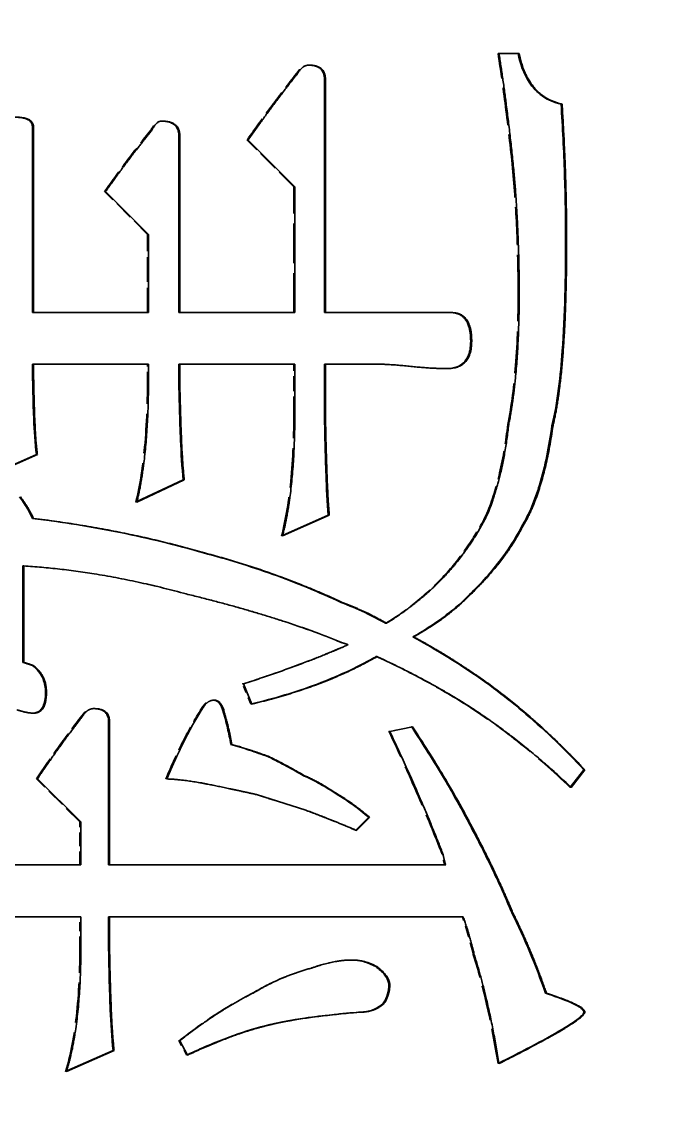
# Model space of a CAD drawing. Header units: millimetres. Extents: x 200 to 5740, y 200 to 4000.
# Drawn here: x 2760.51 to 2772.77, y 3301.53 to 3321.67 of the extents above; entities that cross this region are included whole.
import ezdxf

# ---------------------------------------------------------------- set-up
doc = ezdxf.new("R2010")
doc.units = ezdxf.units.MM
doc.header["$LTSCALE"] = 20
doc.linetypes.add('DASHED', pattern=[0.2067, 0.1654, -0.0413])
for name, color, linetype, lineweight in [('可見 (ISO)', 7, 'Continuous', 35), ('符號 (ISO)', 7, 'Continuous', 25), ('隱藏 (ISO)', 7, 'DASHED', 25)]:
    doc.layers.add(name, color=color, linetype=linetype, lineweight=lineweight)
doc.styles.add('註記文字 (JIS)', font='kaiu.ttf')
doc.dimstyles.new('預設 (JIS)$7', dxfattribs={"dimscale": 20, "dimtxt": 3, "dimasz": 2.5, "dimexe": 2, "dimexo": 1, "dimgap": 0.8, "dimtad": 1, "dimrnd": 1e-08, "dimdsep": 46, "dimtxsty": '註記文字 (JIS)', "dimblk": 'Filled-1', "dimcen": 0.09, "dimdle": 10, "dimclrd": 256, "dimclre": 256, "dimclrt": 256, "dimadec": 0, "dimazin": 2, "dimtfac": 0.833333, "dimtmove": 0, "dimatfit": 3, "dimfxl": 0, "dimtolj": 1, "dimtzin": 0, "dimlwd": -1, "dimlwe": -1, "dimarcsym": 0})

# ---------------------------------------------------------------- blocks, each defined once
blk = doc.blocks.new('Filled-1')
at = {"color": 0}
for p, q in [((0, 0), (-1, 0.16667)), ((-1, 0.16667), (-1, -0.16667)), ((-1, 0), (0, 0)), ((-1, -0.16667), (0, 0))]:
    blk.add_line(p, q, dxfattribs=at)
at = {"color": 0, "flags": 128}
blk.add_lwpolyline([(-1, -0.16667), (0, 0)], dxfattribs=at)
at = {"color": 0}
blk.add_solid([(-1, -0.16667), (0, 0), (-1, 0.16667), (-1, -0.16667)], dxfattribs=at)

msp = doc.modelspace()

# ---------------------------------------------------------------- linework, layer by layer
at = {"layer": '可見 (ISO)'}
for p, q in [((2769.423, 3321.076), (2769.8, 3321.076)), ((2766.166, 3320.59), (2766.166, 3316.238)), ((2766.184, 3320.59), (2766.184, 3316.238)), ((2770.6, 3320.128), (2770.582, 3320.128)), ((2760.718, 3319.702), (2760.718, 3316.238)), ((2760.737, 3319.702), (2760.737, 3316.238)), ((2763.448, 3319.544), (2763.448, 3316.238)), ((2763.466, 3319.544), (2763.466, 3316.238)), ((2765.614, 3318.584), (2764.74, 3319.459)), ((2762.884, 3317.697), (2762.083, 3318.499)), ((2765.614, 3316.238), (2765.614, 3318.584)), ((2762.884, 3316.238), (2762.884, 3317.697)), ((2760.737, 3316.238), (2760.718, 3316.238)), ((2760.737, 3316.238), (2762.884, 3316.238)), ((2763.466, 3316.238), (2763.448, 3316.238)), ((2763.466, 3316.238), (2765.614, 3316.238)), ((2766.184, 3316.238), (2766.166, 3316.238)), ((2766.184, 3316.238), (2768.538, 3316.238)), ((2760.737, 3315.278), (2760.718, 3315.278)), ((2762.884, 3315.278), (2760.737, 3315.278)), ((2762.884, 3315.035), (2762.884, 3315.278)), ((2763.448, 3315.278), (2763.448, 3315.035)), ((2763.466, 3315.278), (2763.448, 3315.278)), ((2765.614, 3315.278), (2763.466, 3315.278)), ((2763.466, 3315.278), (2763.466, 3315.035)), ((2765.614, 3314.39), (2765.614, 3315.278)), ((2766.166, 3315.278), (2766.166, 3314.39)), ((2766.184, 3315.278), (2766.166, 3315.278)), ((2767.07, 3315.278), (2766.184, 3315.278)), ((2766.184, 3315.278), (2766.184, 3314.39)), ((2770.431, 3314.123), (2770.412, 3314.123)), ((2760.809, 3313.588), (2759.924, 3313.199)), ((2760.791, 3313.588), (2759.926, 3313.208)), ((2760.809, 3313.588), (2760.791, 3313.588)), ((2763.551, 3313.114), (2762.666, 3312.701)), ((2763.533, 3313.114), (2762.668, 3312.71)), ((2763.551, 3313.114), (2763.533, 3313.114)), ((2760.737, 3312.397), (2760.718, 3312.397)), ((2766.257, 3312.458), (2765.383, 3312.069)), ((2766.238, 3312.458), (2765.386, 3312.078)), ((2766.257, 3312.458), (2766.238, 3312.458)), ((2769.86, 3312.239), (2769.842, 3312.239)), ((2763.927, 3311.753), (2763.909, 3311.753)), ((2760.536, 3311.509), (2760.536, 3309.71)), ((2760.555, 3311.509), (2760.536, 3311.509)), ((2760.555, 3311.509), (2760.555, 3309.71)), ((2766.5, 3310.829), (2766.481, 3310.829)), ((2768.853, 3310.938), (2768.835, 3310.938)), ((2767.325, 3310.44), (2767.306, 3310.44)), ((2767.834, 3310.184), (2767.816, 3310.184)), ((2767.106, 3309.796), (2767.088, 3309.796)), ((2767.143, 3309.82), (2767.124, 3309.82)), ((2760.555, 3309.71), (2760.536, 3309.71)), ((2760.737, 3309.65), (2760.718, 3309.65)), ((2764.813, 3308.932), (2764.655, 3309.309)), ((2764.291, 3308.811), (2764.273, 3308.811)), ((2762.138, 3308.604), (2762.138, 3305.93)), ((2762.156, 3308.604), (2762.156, 3305.93)), ((2767.385, 3308.422), (2767.81, 3308.507)), ((2764.437, 3308.179), (2764.419, 3308.179)), ((2765.141, 3307.948), (2765.122, 3307.948)), ((2761.622, 3306.732), (2760.809, 3307.535)), ((2765.796, 3307.595), (2765.777, 3307.595)), ((2771.007, 3307.705), (2770.76, 3307.387)), ((2771.025, 3307.705), (2770.77, 3307.377)), ((2771.025, 3307.705), (2771.007, 3307.705)), ((2765.82, 3306.951), (2764.898, 3307.243)), ((2766.402, 3307.255), (2766.384, 3307.255)), ((2761.622, 3305.93), (2761.622, 3306.732)), ((2766.991, 3306.817), (2766.753, 3306.58)), ((2767.009, 3306.817), (2766.766, 3306.574)), ((2767.009, 3306.817), (2766.991, 3306.817)), ((2758.783, 3305.93), (2761.622, 3305.93)), ((2762.156, 3305.93), (2762.138, 3305.93)), ((2762.156, 3305.93), (2768.429, 3305.93)), ((2761.622, 3304.958), (2758.807, 3304.958)), ((2761.622, 3304.423), (2761.622, 3304.958)), ((2762.138, 3304.958), (2762.138, 3304.423)), ((2762.156, 3304.958), (2762.138, 3304.958)), ((2768.756, 3304.958), (2762.156, 3304.958)), ((2762.156, 3304.958), (2762.156, 3304.423)), ((2769.678, 3305.043), (2769.66, 3305.043)), ((2767.143, 3304.034), (2767.124, 3304.034)), ((2770.309, 3303.535), (2770.291, 3303.535)), ((2767.288, 3303.353), (2767.27, 3303.353)), ((2766.851, 3303.183), (2766.833, 3303.183)), ((2765.08, 3302.928), (2765.062, 3302.928)), ((2763.612, 3302.381), (2763.466, 3302.648)), ((2762.241, 3302.466), (2761.355, 3302.077)), ((2762.223, 3302.466), (2761.358, 3302.086)), ((2762.241, 3302.466), (2762.223, 3302.466))]:
    msp.add_line(p, q, dxfattribs=at)
for points in [[(2769.703, 3318.864), (2769.581, 3320.067), (2769.423, 3321.076)], [(2769.8, 3321.076), (2769.957, 3320.274), (2770.6, 3320.128)], [(2765.662, 3320.699), (2765.759, 3320.857), (2765.881, 3320.857)], [(2765.881, 3320.857), (2766.184, 3320.857), (2766.184, 3320.59)], [(2764.74, 3319.459), (2765.213, 3320.128), (2765.662, 3320.699)], [(2770.6, 3320.128), (2770.685, 3318.803), (2770.685, 3317.575)], [(2760.397, 3319.885), (2760.737, 3319.885), (2760.737, 3319.702)], [(2762.945, 3319.642), (2763.03, 3319.812), (2763.127, 3319.812)], [(2763.127, 3319.812), (2763.466, 3319.812), (2763.466, 3319.544)], [(2762.083, 3318.499), (2762.52, 3319.119), (2762.945, 3319.642)], [(2769.8, 3316.603), (2769.8, 3317.733), (2769.703, 3318.864)], [(2770.685, 3317.575), (2770.685, 3315.193), (2770.431, 3314.123)], [(2769.605, 3314.147), (2769.8, 3315.12), (2769.8, 3316.603)], [(2768.538, 3316.238), (2768.914, 3316.238), (2768.914, 3315.703)], [(2768.914, 3315.703), (2768.914, 3315.193), (2768.453, 3315.193)], [(2760.737, 3315.278), (2760.749, 3314.062), (2760.809, 3313.588)], [(2767.81, 3315.229), (2767.385, 3315.278), (2767.07, 3315.278)], [(2768.453, 3315.193), (2768.198, 3315.193), (2767.81, 3315.229)], [(2762.666, 3312.701), (2762.884, 3313.588), (2762.884, 3315.035)], [(2763.466, 3315.035), (2763.491, 3313.625), (2763.551, 3313.114)], [(2765.383, 3312.069), (2765.614, 3312.944), (2765.614, 3314.39)], [(2766.184, 3314.39), (2766.208, 3312.98), (2766.257, 3312.458)], [(2769.217, 3312.494), (2769.496, 3313.175), (2769.605, 3314.147)], [(2770.431, 3314.123), (2770.249, 3312.859), (2769.86, 3312.239)], [(2760.494, 3312.798), (2760.652, 3312.591), (2760.737, 3312.397)], [(2760.737, 3312.397), (2762.423, 3312.19), (2763.927, 3311.753)], [(2768.453, 3311.364), (2768.914, 3311.874), (2769.217, 3312.494)], [(2769.86, 3312.239), (2769.545, 3311.607), (2768.853, 3310.938)], [(2763.927, 3311.753), (2765.238, 3311.412), (2766.5, 3310.829)], [(2763.588, 3310.987), (2761.986, 3311.424), (2760.555, 3311.509)], [(2767.325, 3310.44), (2767.968, 3310.841), (2768.453, 3311.364)], [(2766.5, 3310.075), (2765.335, 3310.561), (2763.588, 3310.987)], [(2766.5, 3310.829), (2766.973, 3310.646), (2767.325, 3310.44)], [(2768.853, 3310.938), (2768.453, 3310.537), (2767.834, 3310.184)], [(2767.834, 3310.184), (2768.392, 3309.881), (2768.841, 3309.577)], [(2764.655, 3309.309), (2765.784, 3309.674), (2766.609, 3310.039)], [(2766.609, 3310.039), (2766.548, 3310.063), (2766.5, 3310.075)], [(2767.106, 3309.796), (2766.148, 3309.249), (2764.813, 3308.932)], [(2767.143, 3309.82), (2767.13, 3309.796), (2767.106, 3309.796)], [(2768.78, 3308.945), (2768.016, 3309.419), (2767.143, 3309.82)], [(2760.555, 3309.71), (2760.676, 3309.674), (2760.737, 3309.65)], [(2760.737, 3309.65), (2760.979, 3309.467), (2760.979, 3309.151)], [(2768.841, 3309.577), (2769.957, 3308.847), (2771.025, 3307.705)], [(2760.979, 3309.151), (2760.979, 3308.762), (2760.737, 3308.762)], [(2763.915, 3308.884), (2763.988, 3309.005), (2764.109, 3309.005)], [(2764.109, 3309.005), (2764.231, 3309.005), (2764.291, 3308.811)], [(2770.77, 3307.377), (2769.8, 3308.3), (2768.78, 3308.945)], [(2760.737, 3308.762), (2760.627, 3308.762), (2760.433, 3308.823)], [(2761.659, 3308.714), (2761.744, 3308.847), (2761.865, 3308.847)], [(2761.865, 3308.847), (2762.156, 3308.847), (2762.156, 3308.604)], [(2763.224, 3307.535), (2763.563, 3308.349), (2763.915, 3308.884)], [(2764.291, 3308.811), (2764.388, 3308.471), (2764.437, 3308.179)], [(2760.809, 3307.535), (2761.234, 3308.167), (2761.659, 3308.714)], [(2768.38, 3306.125), (2767.992, 3307.133), (2767.385, 3308.422)], [(2767.81, 3308.507), (2768.489, 3307.474), (2768.902, 3306.672)], [(2764.437, 3308.179), (2764.777, 3308.082), (2765.141, 3307.948)], [(2765.141, 3307.948), (2765.48, 3307.778), (2765.796, 3307.595)], [(2763.988, 3307.437), (2763.563, 3307.522), (2763.224, 3307.535)], [(2765.796, 3307.595), (2766.099, 3307.462), (2766.402, 3307.255)], [(2764.898, 3307.243), (2764.413, 3307.352), (2763.988, 3307.437)], [(2766.402, 3307.255), (2766.73, 3307.061), (2767.009, 3306.817)], [(2766.766, 3306.574), (2766.245, 3306.793), (2765.82, 3306.951)], [(2768.902, 3306.672), (2769.363, 3305.808), (2769.678, 3305.043)], [(2768.429, 3305.93), (2768.392, 3306.052), (2768.38, 3306.125)], [(2768.962, 3304.253), (2768.878, 3304.617), (2768.756, 3304.958)], [(2769.678, 3305.043), (2770.042, 3304.313), (2770.309, 3303.535)], [(2761.355, 3302.077), (2761.622, 3302.952), (2761.622, 3304.423)], [(2762.156, 3304.423), (2762.18, 3302.988), (2762.241, 3302.466)], [(2765.941, 3304.009), (2766.342, 3304.155), (2766.682, 3304.155)], [(2766.682, 3304.155), (2766.912, 3304.155), (2767.143, 3304.034)], [(2769.423, 3302.223), (2769.242, 3303.365), (2768.962, 3304.253)], [(2764.898, 3303.572), (2765.359, 3303.851), (2765.941, 3304.009)], [(2767.143, 3304.034), (2767.385, 3303.851), (2767.385, 3303.693)], [(2763.466, 3302.648), (2764.17, 3303.207), (2764.898, 3303.572)], [(2767.385, 3303.693), (2767.385, 3303.511), (2767.288, 3303.353)], [(2770.309, 3303.535), (2771.025, 3303.304), (2771.025, 3303.183)], [(2767.288, 3303.353), (2767.106, 3303.183), (2766.851, 3303.183)], [(2766.851, 3303.183), (2765.675, 3303.086), (2765.08, 3302.928)], [(2771.025, 3303.183), (2771.025, 3303.025), (2769.423, 3302.223)], [(2765.08, 3302.928), (2764.473, 3302.782), (2763.612, 3302.381)]]:
    msp.add_open_spline(points, degree=2, dxfattribs=at)
for points, knots in [([(2769.781, 3321.076), (2769.818, 3320.887), (2769.881, 3320.698), (2770.052, 3320.437), (2770.132, 3320.351), (2770.336, 3320.206), (2770.455, 3320.157), (2770.582, 3320.128)], [-0.1327855, -0.1327855, -0.1327855, -0.1327855, -0.0750966, -0.0750966, -0.0391377, -0.0391377, 0, 0, 0, 0]), ([(2765.874, 3320.857), (2765.903, 3320.856), (2765.931, 3320.854), (2765.986, 3320.844), (2766.012, 3320.836), (2766.062, 3320.813), (2766.084, 3320.798), (2766.122, 3320.758), (2766.136, 3320.734), (2766.161, 3320.671), (2766.166, 3320.63), (2766.166, 3320.59)], [-0.04519848, -0.04519848, -0.04519848, -0.04519848, -0.03674205, -0.03674205, -0.02853589, -0.02853589, -0.0204433, -0.0204433, -0.01201691, -0.01201691, 0, 0, 0, 0]), ([(2770.582, 3320.128), (2770.61, 3319.695), (2770.631, 3319.261), (2770.66, 3318.41), (2770.667, 3317.992), (2770.667, 3317.575)], [-0.2553537, -0.2553537, -0.2553537, -0.2553537, -0.1251775, -0.1251775, 0, 0, 0, 0]), ([(2760.392, 3319.885), (2760.434, 3319.884), (2760.478, 3319.881), (2760.555, 3319.869), (2760.593, 3319.859), (2760.645, 3319.833), (2760.663, 3319.821), (2760.69, 3319.793), (2760.7, 3319.779), (2760.715, 3319.743), (2760.718, 3319.723), (2760.718, 3319.702)], [-0.04152092, -0.04152092, -0.04152092, -0.04152092, -0.02894551, -0.02894551, -0.01793258, -0.01793258, -0.01156832, -0.01156832, -0.00618354, -0.00618354, 0, 0, 0, 0]), ([(2763.122, 3319.812), (2763.156, 3319.811), (2763.19, 3319.808), (2763.255, 3319.797), (2763.286, 3319.788), (2763.341, 3319.762), (2763.364, 3319.746), (2763.404, 3319.706), (2763.419, 3319.682), (2763.443, 3319.621), (2763.448, 3319.582), (2763.448, 3319.544)], [-0.04811359, -0.04811359, -0.04811359, -0.04811359, -0.03794281, -0.03794281, -0.02836072, -0.02836072, -0.0198509, -0.0198509, -0.01139047, -0.01139047, 0, 0, 0, 0]), ([(2770.667, 3317.575), (2770.667, 3316.912), (2770.652, 3316.184), (2770.571, 3315.082), (2770.515, 3314.554), (2770.412, 3314.123)], [-0.3341653, -0.3341653, -0.3341653, -0.3341653, -0.1330374, -0.1330374, 0, 0, 0, 0]), ([(2768.519, 3316.238), (2768.55, 3316.238), (2768.582, 3316.235), (2768.64, 3316.223), (2768.667, 3316.214), (2768.727, 3316.183), (2768.758, 3316.158), (2768.817, 3316.089), (2768.84, 3316.042), (2768.885, 3315.906), (2768.895, 3315.805), (2768.895, 3315.703)], [-0.08100455, -0.08100455, -0.08100455, -0.08100455, -0.07058574, -0.07058574, -0.0611022, -0.0611022, -0.04781067, -0.04781067, -0.03052452, -0.03052452, 0, 0, 0, 0]), ([(2768.895, 3315.703), (2768.895, 3315.65), (2768.892, 3315.595), (2768.874, 3315.498), (2768.861, 3315.454), (2768.822, 3315.371), (2768.796, 3315.334), (2768.727, 3315.269), (2768.687, 3315.244), (2768.578, 3315.202), (2768.508, 3315.193), (2768.44, 3315.193)], [-0.07895484, -0.07895484, -0.07895484, -0.07895484, -0.06296561, -0.06296561, -0.04932352, -0.04932352, -0.0355326, -0.0355326, -0.02100596, -0.02100596, -0.00059746, -0.00059746, -0.00059746, -0.00059746]), ([(2760.718, 3315.278), (2760.721, 3314.949), (2760.728, 3314.577), (2760.751, 3314.051), (2760.765, 3313.787), (2760.791, 3313.588)], [-0.1609763, -0.1609763, -0.1609763, -0.1609763, -0.0600749, -0.0600749, 0, 0, 0, 0]), ([(2763.448, 3315.035), (2763.454, 3314.659), (2763.465, 3314.227), (2763.491, 3313.636), (2763.507, 3313.331), (2763.533, 3313.114)], [-0.1820931, -0.1820931, -0.1820931, -0.1820931, -0.0657116, -0.0657116, 0, 0, 0, 0]), ([(2766.166, 3314.39), (2766.172, 3314.013), (2766.182, 3313.581), (2766.204, 3312.985), (2766.218, 3312.679), (2766.238, 3312.458)], [-0.1833863, -0.1833863, -0.1833863, -0.1833863, -0.0667994, -0.0667994, 0, 0, 0, 0]), ([(2770.412, 3314.123), (2770.36, 3313.758), (2770.285, 3313.373), (2770.098, 3312.754), (2769.99, 3312.475), (2769.842, 3312.239)], [-0.1945645, -0.1945645, -0.1945645, -0.1945645, -0.083545, -0.083545, 0, 0, 0, 0]), ([(2760.475, 3312.798), (2760.525, 3312.733), (2760.572, 3312.665), (2760.653, 3312.531), (2760.688, 3312.465), (2760.718, 3312.397)], [-0.0469257, -0.0469257, -0.0469257, -0.0469257, -0.02227221, -0.02227221, 0, 0, 0, 0]), ([(2760.718, 3312.397), (2761.268, 3312.329), (2761.816, 3312.242), (2762.881, 3312.027), (2763.398, 3311.901), (2763.909, 3311.753)], [-0.3264793, -0.3264793, -0.3264793, -0.3264793, -0.1599337, -0.1599337, 0, 0, 0, 0]), ([(2769.842, 3312.239), (2769.729, 3312.012), (2769.587, 3311.798), (2769.252, 3311.364), (2769.047, 3311.143), (2768.835, 3310.938)], [-0.1644796, -0.1644796, -0.1644796, -0.1644796, -0.0885883, -0.0885883, 0, 0, 0, 0]), ([(2763.909, 3311.753), (2764.348, 3311.639), (2764.78, 3311.505), (2765.64, 3311.196), (2766.064, 3311.022), (2766.481, 3310.829)], [-0.2742893, -0.2742893, -0.2742893, -0.2742893, -0.1380434, -0.1380434, 0, 0, 0, 0]), ([(2766.481, 3310.829), (2766.63, 3310.771), (2766.779, 3310.709), (2767.054, 3310.579), (2767.182, 3310.512), (2767.306, 3310.44)], [-0.09117573, -0.09117573, -0.09117573, -0.09117573, -0.04310328, -0.04310328, 0, 0, 0, 0]), ([(2768.835, 3310.938), (2768.694, 3310.797), (2768.54, 3310.668), (2768.2, 3310.416), (2768.01, 3310.295), (2767.816, 3310.184)], [-0.1269339, -0.1269339, -0.1269339, -0.1269339, -0.0670914, -0.0670914, 0, 0, 0, 0]), ([(2767.816, 3310.184), (2767.994, 3310.087), (2768.172, 3309.986), (2768.507, 3309.783), (2768.667, 3309.682), (2768.823, 3309.577)], [-0.1176241, -0.1176241, -0.1176241, -0.1176241, -0.0564693, -0.0564693, 0, 0, 0, 0]), ([(2767.088, 3309.796), (2766.752, 3309.604), (2766.397, 3309.442), (2765.637, 3309.156), (2765.225, 3309.035), (2764.811, 3308.936)], [-0.2457123, -0.2457123, -0.2457123, -0.2457123, -0.1295221, -0.1295221, -0.0017255, -0.0017255, -0.0017255, -0.0017255]), ([(2767.124, 3309.82), (2767.122, 3309.815), (2767.118, 3309.81), (2767.111, 3309.803), (2767.107, 3309.8), (2767.098, 3309.796), (2767.093, 3309.796), (2767.088, 3309.796)], [-0.004675593, -0.004675593, -0.004675593, -0.004675593, -0.002969198, -0.002969198, -0.001572755, -0.001572755, 0, 0, 0, 0]), ([(2760.536, 3309.71), (2760.571, 3309.7), (2760.608, 3309.688), (2760.667, 3309.669), (2760.694, 3309.659), (2760.718, 3309.65)], [-0.01867183, -0.01867183, -0.01867183, -0.01867183, -0.00772544, -0.00772544, 0, 0, 0, 0]), ([(2760.718, 3309.65), (2760.762, 3309.617), (2760.802, 3309.579), (2760.868, 3309.495), (2760.895, 3309.45), (2760.947, 3309.322), (2760.961, 3309.237), (2760.961, 3309.151)], [-0.05803174, -0.05803174, -0.05803174, -0.05803174, -0.04158398, -0.04158398, -0.02581521, -0.02581521, 0, 0, 0, 0]), ([(2768.823, 3309.577), (2769.209, 3309.325), (2769.577, 3309.044), (2770.306, 3308.419), (2770.666, 3308.07), (2771.007, 3307.705)], [-0.2884015, -0.2884015, -0.2884015, -0.2884015, -0.1499149, -0.1499149, 0, 0, 0, 0]), ([(2760.961, 3309.151), (2760.961, 3309.102), (2760.958, 3309.05), (2760.943, 3308.962), (2760.932, 3308.923), (2760.903, 3308.862), (2760.888, 3308.839), (2760.85, 3308.802), (2760.83, 3308.788), (2760.781, 3308.768), (2760.754, 3308.763), (2760.727, 3308.762)], [-0.05169252, -0.05169252, -0.05169252, -0.05169252, -0.03680444, -0.03680444, -0.02502244, -0.02502244, -0.0166888, -0.0166888, -0.00910629, -0.00910629, -0.00085211, -0.00085211, -0.00085211, -0.00085211]), ([(2764.099, 3309.005), (2764.108, 3309.005), (2764.117, 3309.003), (2764.136, 3308.998), (2764.147, 3308.994), (2764.177, 3308.978), (2764.194, 3308.962), (2764.237, 3308.908), (2764.257, 3308.861), (2764.273, 3308.811)], [-0.03019714, -0.03019714, -0.03019714, -0.03019714, -0.02720288, -0.02720288, -0.02333692, -0.02333692, -0.01559326, -0.01559326, 0, 0, 0, 0]), ([(2761.858, 3308.847), (2761.886, 3308.847), (2761.915, 3308.844), (2761.968, 3308.835), (2761.995, 3308.827), (2762.042, 3308.805), (2762.062, 3308.791), (2762.097, 3308.754), (2762.111, 3308.733), (2762.133, 3308.676), (2762.138, 3308.64), (2762.138, 3308.604)], [-0.04230781, -0.04230781, -0.04230781, -0.04230781, -0.0339224, -0.0339224, -0.02588252, -0.02588252, -0.01833808, -0.01833808, -0.01065669, -0.01065669, 0, 0, 0, 0]), ([(2764.273, 3308.811), (2764.304, 3308.702), (2764.333, 3308.593), (2764.381, 3308.382), (2764.402, 3308.281), (2764.419, 3308.179)], [-0.06476234, -0.06476234, -0.06476234, -0.06476234, -0.03092378, -0.03092378, 0, 0, 0, 0]), ([(2767.794, 3308.504), (2768.002, 3308.186), (2768.21, 3307.858), (2768.57, 3307.252), (2768.735, 3306.961), (2768.883, 3306.672)], [-0.2118616, -0.2118616, -0.2118616, -0.2118616, -0.0976823, -0.0976823, 0, 0, 0, 0]), ([(2764.419, 3308.179), (2764.534, 3308.146), (2764.65, 3308.11), (2764.884, 3308.033), (2765.004, 3307.991), (2765.122, 3307.948)], [-0.07416301, -0.07416301, -0.07416301, -0.07416301, -0.03794234, -0.03794234, 0, 0, 0, 0]), ([(2765.122, 3307.948), (2765.234, 3307.892), (2765.346, 3307.834), (2765.564, 3307.717), (2765.671, 3307.657), (2765.777, 3307.595)], [-0.07451326, -0.07451326, -0.07451326, -0.07451326, -0.03686528, -0.03686528, 0, 0, 0, 0]), ([(2765.777, 3307.595), (2765.881, 3307.55), (2765.982, 3307.499), (2766.185, 3307.385), (2766.286, 3307.322), (2766.384, 3307.255)], [-0.06974686, -0.06974686, -0.06974686, -0.06974686, -0.0357569, -0.0357569, 0, 0, 0, 0]), ([(2766.384, 3307.255), (2766.492, 3307.191), (2766.597, 3307.122), (2766.8, 3306.976), (2766.897, 3306.899), (2766.991, 3306.817)], [-0.07504073, -0.07504073, -0.07504073, -0.07504073, -0.03724666, -0.03724666, 0, 0, 0, 0]), ([(2768.883, 3306.672), (2769.031, 3306.396), (2769.173, 3306.115), (2769.432, 3305.573), (2769.55, 3305.309), (2769.66, 3305.043)], [-0.1802382, -0.1802382, -0.1802382, -0.1802382, -0.0863535, -0.0863535, 0, 0, 0, 0]), ([(2769.66, 3305.043), (2769.781, 3304.799), (2769.895, 3304.552), (2770.105, 3304.049), (2770.202, 3303.794), (2770.291, 3303.535)], [-0.1636249, -0.1636249, -0.1636249, -0.1636249, -0.0819924, -0.0819924, 0, 0, 0, 0]), ([(2762.138, 3304.423), (2762.144, 3304.04), (2762.154, 3303.601), (2762.18, 3302.998), (2762.197, 3302.688), (2762.223, 3302.466)], [-0.1856053, -0.1856053, -0.1856053, -0.1856053, -0.0671664, -0.0671664, 0, 0, 0, 0]), ([(2766.671, 3304.155), (2766.746, 3304.155), (2766.821, 3304.144), (2766.974, 3304.104), (2767.051, 3304.072), (2767.124, 3304.034)], [-0.04762009, -0.04762009, -0.04762009, -0.04762009, -0.024928, -0.024928, 0, 0, 0, 0]), ([(2767.124, 3304.034), (2767.183, 3303.99), (2767.244, 3303.937), (2767.315, 3303.848), (2767.337, 3303.813), (2767.361, 3303.749), (2767.367, 3303.721), (2767.367, 3303.693)], [-0.04264233, -0.04264233, -0.04264233, -0.04264233, -0.02053388, -0.02053388, -0.00840972, -0.00840972, 0, 0, 0, 0]), ([(2767.367, 3303.693), (2767.367, 3303.634), (2767.359, 3303.575), (2767.326, 3303.459), (2767.301, 3303.404), (2767.27, 3303.353)], [-0.03607498, -0.03607498, -0.03607498, -0.03607498, -0.01811401, -0.01811401, 0, 0, 0, 0]), ([(2770.291, 3303.535), (2770.438, 3303.488), (2770.622, 3303.425), (2770.83, 3303.332), (2770.9, 3303.297), (2770.964, 3303.25), (2770.979, 3303.236), (2770.996, 3303.215), (2771, 3303.207), (2771.005, 3303.194), (2771.007, 3303.189), (2771.007, 3303.183)], [-0.06025234, -0.06025234, -0.06025234, -0.06025234, -0.02548451, -0.02548451, -0.00967339, -0.00967339, -0.00427857, -0.00427857, -0.00170015, -0.00170015, 0, 0, 0, 0]), ([(2767.27, 3303.353), (2767.211, 3303.298), (2767.145, 3303.255), (2766.994, 3303.196), (2766.914, 3303.183), (2766.833, 3303.183)], [-0.04862697, -0.04862697, -0.04862697, -0.04862697, -0.02444703, -0.02444703, 0, 0, 0, 0]), ([(2766.833, 3303.183), (2766.497, 3303.155), (2766.136, 3303.119), (2765.564, 3303.036), (2765.295, 3302.99), (2765.062, 3302.928)], [-0.1745353, -0.1745353, -0.1745353, -0.1745353, -0.072484, -0.072484, 0, 0, 0, 0]), ([(2771.007, 3303.183), (2771.007, 3303.179), (2771.006, 3303.176), (2771.004, 3303.168), (2771.002, 3303.164), (2770.995, 3303.151), (2770.988, 3303.141), (2770.962, 3303.11), (2770.934, 3303.086), (2770.827, 3303), (2770.712, 3302.927), (2770.268, 3302.661), (2769.769, 3302.405), (2769.422, 3302.231)], [-0.1727145, -0.1727145, -0.1727145, -0.1727145, -0.1712614, -0.1712614, -0.1695403, -0.1695403, -0.1651351, -0.1651351, -0.1527179, -0.1527179, -0.1168732, -0.1168732, -0.0018971, -0.0018971, -0.0018971, -0.0018971]), ([(2765.062, 3302.928), (2764.837, 3302.874), (2764.607, 3302.798), (2764.129, 3302.62), (2763.863, 3302.506), (2763.608, 3302.387)], [-0.155032, -0.155032, -0.155032, -0.155032, -0.0857734, -0.0857734, -0.0016231, -0.0016231, -0.0016231, -0.0016231])]:
    msp.add_open_spline(points, degree=3, knots=knots, dxfattribs=at)
at = {"layer": '隱藏 (ISO)', "ltscale": 0.02847}
for p, q in [((2769.423, 3321.076), (2769.405, 3321.076)), ((2765.881, 3320.857), (2765.862, 3320.857)), ((2765.662, 3320.699), (2765.644, 3320.699)), ((2763.127, 3319.812), (2763.108, 3319.812)), ((2762.945, 3319.642), (2762.926, 3319.642)), ((2764.74, 3319.459), (2764.722, 3319.459)), ((2762.083, 3318.499), (2762.065, 3318.499)), ((2765.614, 3318.584), (2765.595, 3318.584)), ((2762.884, 3317.697), (2762.866, 3317.697)), ((2767.81, 3315.229), (2767.791, 3315.229)), ((2768.453, 3315.193), (2768.434, 3315.193)), ((2769.605, 3314.147), (2769.587, 3314.147)), ((2762.666, 3312.701), (2762.647, 3312.701)), ((2769.217, 3312.494), (2769.199, 3312.494)), ((2765.383, 3312.069), (2765.365, 3312.069)), ((2763.588, 3310.987), (2763.569, 3310.987)), ((2766.5, 3310.075), (2766.481, 3310.075)), ((2766.609, 3310.039), (2766.59, 3310.039)), ((2764.655, 3309.309), (2764.637, 3309.309)), ((2764.109, 3309.005), (2764.091, 3309.005)), ((2760.737, 3308.762), (2760.718, 3308.762)), ((2761.865, 3308.847), (2761.846, 3308.847)), ((2763.915, 3308.884), (2763.897, 3308.884)), ((2764.813, 3308.932), (2764.795, 3308.932)), ((2761.659, 3308.714), (2761.64, 3308.714)), ((2767.385, 3308.422), (2767.367, 3308.422)), ((2767.81, 3308.507), (2767.791, 3308.507)), ((2760.809, 3307.535), (2760.791, 3307.535)), ((2763.224, 3307.535), (2763.205, 3307.535)), ((2770.77, 3307.377), (2770.752, 3307.377)), ((2764.898, 3307.243), (2764.88, 3307.243)), ((2765.82, 3306.951), (2765.802, 3306.951)), ((2761.622, 3306.732), (2761.604, 3306.732)), ((2766.766, 3306.574), (2766.748, 3306.574)), ((2768.38, 3306.125), (2768.362, 3306.125)), ((2766.682, 3304.155), (2766.663, 3304.155)), ((2768.962, 3304.253), (2768.944, 3304.253)), ((2765.941, 3304.009), (2765.923, 3304.009)), ((2764.898, 3303.572), (2764.88, 3303.572)), ((2763.466, 3302.648), (2763.448, 3302.648)), ((2763.612, 3302.381), (2763.594, 3302.381)), ((2769.423, 3302.223), (2769.405, 3302.223)), ((2761.355, 3302.077), (2761.337, 3302.077))]:
    msp.add_line(p, q, dxfattribs=at)
at = {"layer": '隱藏 (ISO)', "ltscale": 0.117774}
msp.add_line((2765.595, 3318.584), (2764.722, 3319.459), dxfattribs=at)
at = {"layer": '隱藏 (ISO)', "ltscale": 0.107952}
msp.add_line((2762.866, 3317.697), (2762.065, 3318.499), dxfattribs=at)
at = {"layer": '隱藏 (ISO)', "ltscale": 0.223324}
msp.add_line((2765.595, 3316.238), (2765.595, 3318.584), dxfattribs=at)
at = {"layer": '隱藏 (ISO)', "ltscale": 0.138816}
msp.add_line((2762.866, 3316.238), (2762.866, 3317.697), dxfattribs=at)
at = {"layer": '隱藏 (ISO)', "ltscale": 0.023053}
msp.add_line((2762.866, 3315.035), (2762.866, 3315.278), dxfattribs=at)
at = {"layer": '隱藏 (ISO)', "ltscale": 0.084407}
msp.add_line((2765.595, 3314.39), (2765.595, 3315.278), dxfattribs=at)
at = {"layer": '隱藏 (ISO)', "ltscale": 0.00209}
msp.add_line((2762.668, 3312.71), (2762.647, 3312.701), dxfattribs=at)
at = {"layer": '隱藏 (ISO)', "ltscale": 0.002078}
msp.add_line((2765.386, 3312.078), (2765.365, 3312.069), dxfattribs=at)
at = {"layer": '隱藏 (ISO)', "ltscale": 0.038814}
msp.add_line((2764.795, 3308.932), (2764.637, 3309.309), dxfattribs=at)
at = {"layer": '隱藏 (ISO)', "ltscale": 0.04122}
msp.add_line((2767.367, 3308.422), (2767.791, 3308.507), dxfattribs=at)
at = {"layer": '隱藏 (ISO)', "ltscale": 0.108773}
msp.add_line((2761.604, 3306.732), (2760.791, 3307.535), dxfattribs=at)
at = {"layer": '隱藏 (ISO)', "ltscale": 0.001116}
msp.add_line((2770.76, 3307.387), (2770.752, 3307.377), dxfattribs=at)
at = {"layer": '隱藏 (ISO)', "ltscale": 0.092163}
msp.add_line((2765.802, 3306.951), (2764.88, 3307.243), dxfattribs=at)
at = {"layer": '隱藏 (ISO)', "ltscale": 0.076304}
msp.add_line((2761.604, 3305.93), (2761.604, 3306.732), dxfattribs=at)
at = {"layer": '隱藏 (ISO)', "ltscale": 0.000633409}
msp.add_line((2766.753, 3306.58), (2766.748, 3306.574), dxfattribs=at)
at = {"layer": '隱藏 (ISO)', "ltscale": 0.050836}
msp.add_line((2761.604, 3304.423), (2761.604, 3304.958), dxfattribs=at)
at = {"layer": '隱藏 (ISO)', "ltscale": 0.02891}
msp.add_line((2763.594, 3302.381), (2763.448, 3302.648), dxfattribs=at)
at = {"layer": '隱藏 (ISO)', "ltscale": 0.002115}
msp.add_line((2761.358, 3302.086), (2761.337, 3302.077), dxfattribs=at)
at = {"layer": '隱藏 (ISO)', "ltscale": 0.212292}
msp.add_open_spline([(2769.684, 3318.864), (2769.645, 3319.248), (2769.602, 3319.635), (2769.509, 3320.371), (2769.46, 3320.725), (2769.405, 3321.076)], degree=3, knots=[-0.2225461, -0.2225461, -0.2225461, -0.2225461, -0.1065535, -0.1065535, 0, 0, 0, 0], dxfattribs=at)
at = {"layer": '隱藏 (ISO)', "ltscale": 0.026791}
msp.add_open_spline([(2765.644, 3320.699), (2765.666, 3320.735), (2765.692, 3320.77), (2765.744, 3320.817), (2765.767, 3320.832), (2765.814, 3320.852), (2765.838, 3320.857), (2765.862, 3320.857)], degree=3, knots=[-0.02818825, -0.02818825, -0.02818825, -0.02818825, -0.01558402, -0.01558402, -0.0073457, -0.0073457, 0, 0, 0, 0], dxfattribs=at)
at = {"layer": '隱藏 (ISO)', "ltscale": 0.001054}
msp.add_open_spline([(2765.862, 3320.857), (2765.866, 3320.857), (2765.87, 3320.857), (2765.874, 3320.857)], degree=3, dxfattribs=at)
at = {"layer": '隱藏 (ISO)', "ltscale": 0.147167}
msp.add_open_spline([(2764.722, 3319.459), (2764.875, 3319.676), (2765.031, 3319.891), (2765.338, 3320.304), (2765.49, 3320.503), (2765.644, 3320.699)], degree=3, knots=[-0.1544738, -0.1544738, -0.1544738, -0.1544738, -0.0749225, -0.0749225, 0, 0, 0, 0], dxfattribs=at)
at = {"layer": '隱藏 (ISO)', "ltscale": 0.024833}
msp.add_open_spline([(2762.926, 3319.642), (2762.953, 3319.696), (2762.985, 3319.744), (2763.034, 3319.786), (2763.049, 3319.797), (2763.079, 3319.809), (2763.093, 3319.812), (2763.108, 3319.812)], degree=3, knots=[-0.02399154, -0.02399154, -0.02399154, -0.02399154, -0.00982049, -0.00982049, -0.00442724, -0.00442724, 0, 0, 0, 0], dxfattribs=at)
at = {"layer": '隱藏 (ISO)', "ltscale": 0.001192}
msp.add_open_spline([(2763.108, 3319.812), (2763.113, 3319.812), (2763.117, 3319.812), (2763.122, 3319.812)], degree=3, dxfattribs=at)
at = {"layer": '隱藏 (ISO)', "ltscale": 0.136297}
msp.add_open_spline([(2762.065, 3318.499), (2762.206, 3318.7), (2762.351, 3318.899), (2762.638, 3319.279), (2762.78, 3319.462), (2762.926, 3319.642)], degree=3, knots=[-0.1430807, -0.1430807, -0.1430807, -0.1430807, -0.069417, -0.069417, 0, 0, 0, 0], dxfattribs=at)
at = {"layer": '隱藏 (ISO)', "ltscale": 0.215485}
msp.add_open_spline([(2769.781, 3316.603), (2769.781, 3316.98), (2769.773, 3317.356), (2769.741, 3318.11), (2769.716, 3318.487), (2769.684, 3318.864)], degree=3, knots=[-0.226407, -0.226407, -0.226407, -0.226407, -0.1133077, -0.1133077, 0, 0, 0, 0], dxfattribs=at)
at = {"layer": '隱藏 (ISO)', "ltscale": 0.234836}
msp.add_open_spline([(2769.587, 3314.147), (2769.659, 3314.505), (2769.704, 3314.884), (2769.768, 3315.694), (2769.781, 3316.155), (2769.781, 3316.603)], degree=3, knots=[-0.243632, -0.243632, -0.243632, -0.243632, -0.1342179, -0.1342179, 0, 0, 0, 0], dxfattribs=at)
at = {"layer": '隱藏 (ISO)', "ltscale": 0.070704}
msp.add_open_spline([(2767.791, 3315.229), (2767.66, 3315.244), (2767.526, 3315.257), (2767.281, 3315.273), (2767.165, 3315.278), (2767.051, 3315.278)], degree=3, knots=[-0.07385804, -0.07385804, -0.07385804, -0.07385804, -0.03410322, -0.03410322, 0, 0, 0, 0], dxfattribs=at)
at = {"layer": '隱藏 (ISO)', "ltscale": 0.061374}
msp.add_open_spline([(2768.434, 3315.193), (2768.34, 3315.193), (2768.241, 3315.196), (2768.029, 3315.208), (2767.908, 3315.218), (2767.791, 3315.229)], degree=3, knots=[-0.06360891, -0.06360891, -0.06360891, -0.06360891, -0.03524504, -0.03524504, 0, 0, 0, 0], dxfattribs=at)
at = {"layer": '隱藏 (ISO)', "ltscale": 0.000469421}
msp.add_open_spline([(2768.44, 3315.193), (2768.438, 3315.193), (2768.436, 3315.193), (2768.434, 3315.193)], degree=3, dxfattribs=at)
at = {"layer": '隱藏 (ISO)', "ltscale": 0.223649}
msp.add_open_spline([(2762.647, 3312.701), (2762.729, 3313.032), (2762.779, 3313.389), (2762.851, 3314.157), (2762.866, 3314.604), (2762.866, 3315.035)], degree=3, knots=[-0.2311749, -0.2311749, -0.2311749, -0.2311749, -0.1290551, -0.1290551, 0, 0, 0, 0], dxfattribs=at)
at = {"layer": '隱藏 (ISO)', "ltscale": 0.222675}
msp.add_open_spline([(2765.365, 3312.069), (2765.451, 3312.396), (2765.504, 3312.75), (2765.58, 3313.514), (2765.595, 3313.961), (2765.595, 3314.39)], degree=3, knots=[-0.2300325, -0.2300325, -0.2300325, -0.2300325, -0.1287006, -0.1287006, 0, 0, 0, 0], dxfattribs=at)
at = {"layer": '隱藏 (ISO)', "ltscale": 0.162148}
msp.add_open_spline([(2769.199, 3312.494), (2769.298, 3312.737), (2769.375, 3312.992), (2769.505, 3313.542), (2769.553, 3313.846), (2769.587, 3314.147)], degree=3, knots=[-0.1695097, -0.1695097, -0.1695097, -0.1695097, -0.0907978, -0.0907978, 0, 0, 0, 0], dxfattribs=at)
at = {"layer": '隱藏 (ISO)', "ltscale": 0.130365}
msp.add_open_spline([(2768.434, 3311.364), (2768.587, 3311.533), (2768.728, 3311.712), (2768.984, 3312.091), (2769.098, 3312.289), (2769.199, 3312.494)], degree=3, knots=[-0.1372123, -0.1372123, -0.1372123, -0.1372123, -0.0686538, -0.0686538, 0, 0, 0, 0], dxfattribs=at)
at = {"layer": '隱藏 (ISO)', "ltscale": 0.294082}
msp.add_open_spline([(2763.569, 3310.987), (2763.056, 3311.127), (2762.535, 3311.246), (2761.523, 3311.42), (2761.03, 3311.48), (2760.536, 3311.509)], degree=3, knots=[-0.3086676, -0.3086676, -0.3086676, -0.3086676, -0.1487028, -0.1487028, 0, 0, 0, 0], dxfattribs=at)
at = {"layer": '隱藏 (ISO)', "ltscale": 0.139346}
msp.add_open_spline([(2767.306, 3310.44), (2767.516, 3310.571), (2767.718, 3310.714), (2768.096, 3311.024), (2768.271, 3311.187), (2768.434, 3311.364)], degree=3, knots=[-0.1465905, -0.1465905, -0.1465905, -0.1465905, -0.072181, -0.072181, 0, 0, 0, 0], dxfattribs=at)
at = {"layer": '隱藏 (ISO)', "ltscale": 0.291267}
msp.add_open_spline([(2766.481, 3310.075), (2766.057, 3310.252), (2765.609, 3310.409), (2764.646, 3310.71), (2764.103, 3310.857), (2763.569, 3310.987)], degree=3, knots=[-0.3029812, -0.3029812, -0.3029812, -0.3029812, -0.1650341, -0.1650341, 0, 0, 0, 0], dxfattribs=at)
at = {"layer": '隱藏 (ISO)', "ltscale": 0.198888}
msp.add_open_spline([(2764.637, 3309.309), (2764.988, 3309.423), (2765.343, 3309.545), (2765.991, 3309.787), (2766.296, 3309.908), (2766.59, 3310.039)], degree=3, knots=[-0.2078216, -0.2078216, -0.2078216, -0.2078216, -0.0967573, -0.0967573, 0, 0, 0, 0], dxfattribs=at)
at = {"layer": '隱藏 (ISO)', "ltscale": 0.010891}
msp.add_open_spline([(2766.59, 3310.039), (2766.571, 3310.046), (2766.552, 3310.053), (2766.516, 3310.066), (2766.498, 3310.071), (2766.481, 3310.075)], degree=3, knots=[-0.01148321, -0.01148321, -0.01148321, -0.01148321, -0.00535632, -0.00535632, 0, 0, 0, 0], dxfattribs=at)
at = {"layer": '隱藏 (ISO)', "ltscale": 0.177133}
msp.add_open_spline([(2768.762, 3308.945), (2768.503, 3309.105), (2768.239, 3309.257), (2767.693, 3309.549), (2767.41, 3309.688), (2767.124, 3309.82)], degree=3, knots=[-0.1860953, -0.1860953, -0.1860953, -0.1860953, -0.0945968, -0.0945968, 0, 0, 0, 0], dxfattribs=at)
at = {"layer": '隱藏 (ISO)', "ltscale": 0.022847}
msp.add_open_spline([(2763.897, 3308.884), (2763.911, 3308.907), (2763.927, 3308.929), (2763.965, 3308.965), (2763.986, 3308.98), (2764.036, 3309.001), (2764.063, 3309.005), (2764.091, 3309.005)], degree=3, knots=[-0.02425342, -0.02425342, -0.02425342, -0.02425342, -0.01621226, -0.01621226, -0.00835018, -0.00835018, 0, 0, 0, 0], dxfattribs=at)
at = {"layer": '隱藏 (ISO)', "ltscale": 0.0006767}
msp.add_open_spline([(2764.091, 3309.005), (2764.094, 3309.005), (2764.096, 3309.005), (2764.099, 3309.005)], degree=3, dxfattribs=at)
at = {"layer": '隱藏 (ISO)', "ltscale": 0.001544}
msp.add_open_spline([(2764.811, 3308.936), (2764.806, 3308.935), (2764.8, 3308.934), (2764.795, 3308.932)], degree=3, dxfattribs=at)
at = {"layer": '隱藏 (ISO)', "ltscale": 0.241837}
msp.add_open_spline([(2770.752, 3307.377), (2770.437, 3307.676), (2770.11, 3307.962), (2769.446, 3308.485), (2769.11, 3308.725), (2768.762, 3308.945)], degree=3, knots=[-0.254029, -0.254029, -0.254029, -0.254029, -0.1236815, -0.1236815, 0, 0, 0, 0], dxfattribs=at)
at = {"layer": '隱藏 (ISO)', "ltscale": 0.029514}
msp.add_open_spline([(2760.718, 3308.762), (2760.676, 3308.762), (2760.629, 3308.769), (2760.53, 3308.789), (2760.47, 3308.806), (2760.415, 3308.823)], degree=3, knots=[-0.03016687, -0.03016687, -0.03016687, -0.03016687, -0.01749794, -0.01749794, 0, 0, 0, 0], dxfattribs=at)
at = {"layer": '隱藏 (ISO)', "ltscale": 0.000710883}
msp.add_open_spline([(2760.727, 3308.762), (2760.724, 3308.762), (2760.721, 3308.762), (2760.718, 3308.762)], degree=3, dxfattribs=at)
at = {"layer": '隱藏 (ISO)', "ltscale": 0.024436}
msp.add_open_spline([(2761.64, 3308.714), (2761.657, 3308.74), (2761.676, 3308.765), (2761.719, 3308.805), (2761.742, 3308.821), (2761.793, 3308.842), (2761.819, 3308.847), (2761.846, 3308.847)], degree=3, knots=[-0.02588102, -0.02588102, -0.02588102, -0.02588102, -0.01655172, -0.01655172, -0.00818051, -0.00818051, 0, 0, 0, 0], dxfattribs=at)
at = {"layer": '隱藏 (ISO)', "ltscale": 0.001023}
msp.add_open_spline([(2761.846, 3308.847), (2761.85, 3308.847), (2761.854, 3308.847), (2761.858, 3308.847)], degree=3, dxfattribs=at)
at = {"layer": '隱藏 (ISO)', "ltscale": 0.144553}
msp.add_open_spline([(2763.205, 3307.535), (2763.31, 3307.785), (2763.424, 3308.038), (2763.653, 3308.485), (2763.77, 3308.691), (2763.897, 3308.884)], degree=3, knots=[-0.1508436, -0.1508436, -0.1508436, -0.1508436, -0.0693362, -0.0693362, 0, 0, 0, 0], dxfattribs=at)
at = {"layer": '隱藏 (ISO)', "ltscale": 0.138404}
msp.add_open_spline([(2760.791, 3307.535), (2760.929, 3307.74), (2761.071, 3307.944), (2761.354, 3308.337), (2761.495, 3308.527), (2761.64, 3308.714)], degree=3, knots=[-0.1453472, -0.1453472, -0.1453472, -0.1453472, -0.0709493, -0.0709493, 0, 0, 0, 0], dxfattribs=at)
at = {"layer": '隱藏 (ISO)', "ltscale": 0.23845}
msp.add_open_spline([(2768.362, 3306.125), (2768.223, 3306.485), (2768.072, 3306.849), (2767.742, 3307.611), (2767.556, 3308.021), (2767.367, 3308.422)], degree=3, knots=[-0.2489738, -0.2489738, -0.2489738, -0.2489738, -0.1331277, -0.1331277, 0, 0, 0, 0], dxfattribs=at)
at = {"layer": '隱藏 (ISO)', "ltscale": 0.000272056}
msp.add_open_spline([(2767.791, 3308.507), (2767.792, 3308.506), (2767.793, 3308.505), (2767.794, 3308.504)], degree=3, dxfattribs=at)
at = {"layer": '隱藏 (ISO)', "ltscale": 0.073495}
msp.add_open_spline([(2763.97, 3307.437), (2763.836, 3307.464), (2763.701, 3307.487), (2763.447, 3307.519), (2763.325, 3307.53), (2763.205, 3307.535)], degree=3, knots=[-0.0769785, -0.0769785, -0.0769785, -0.0769785, -0.03615208, -0.03615208, 0, 0, 0, 0], dxfattribs=at)
at = {"layer": '隱藏 (ISO)', "ltscale": 0.088678}
msp.add_open_spline([(2764.88, 3307.243), (2764.723, 3307.278), (2764.566, 3307.313), (2764.263, 3307.377), (2764.116, 3307.408), (2763.97, 3307.437)], degree=3, knots=[-0.09308457, -0.09308457, -0.09308457, -0.09308457, -0.04492654, -0.04492654, 0, 0, 0, 0], dxfattribs=at)
at = {"layer": '隱藏 (ISO)', "ltscale": 0.097072}
msp.add_open_spline([(2766.748, 3306.574), (2766.583, 3306.643), (2766.416, 3306.712), (2766.102, 3306.837), (2765.951, 3306.895), (2765.802, 3306.951)], degree=3, knots=[-0.1016586, -0.1016586, -0.1016586, -0.1016586, -0.0479957, -0.0479957, 0, 0, 0, 0], dxfattribs=at)
at = {"layer": '隱藏 (ISO)', "ltscale": 0.019004}
msp.add_open_spline([(2768.41, 3305.93), (2768.4, 3305.966), (2768.389, 3306.003), (2768.373, 3306.067), (2768.366, 3306.097), (2768.362, 3306.125)], degree=3, knots=[-0.01965987, -0.01965987, -0.01965987, -0.01965987, -0.00846658, -0.00846658, 0, 0, 0, 0], dxfattribs=at)
at = {"layer": '隱藏 (ISO)', "ltscale": 0.069905}
msp.add_open_spline([(2768.944, 3304.253), (2768.916, 3304.373), (2768.885, 3304.493), (2768.816, 3304.728), (2768.779, 3304.843), (2768.738, 3304.958)], degree=3, knots=[-0.07352072, -0.07352072, -0.07352072, -0.07352072, -0.03643469, -0.03643469, 0, 0, 0, 0], dxfattribs=at)
at = {"layer": '隱藏 (ISO)', "ltscale": 0.22554}
msp.add_open_spline([(2761.337, 3302.077), (2761.437, 3302.404), (2761.498, 3302.761), (2761.586, 3303.533), (2761.604, 3303.988), (2761.604, 3304.423)], degree=3, knots=[-0.2329823, -0.2329823, -0.2329823, -0.2329823, -0.1304994, -0.1304994, 0, 0, 0, 0], dxfattribs=at)
at = {"layer": '隱藏 (ISO)', "ltscale": 0.072233}
msp.add_open_spline([(2765.923, 3304.009), (2766.048, 3304.055), (2766.177, 3304.093), (2766.425, 3304.142), (2766.544, 3304.155), (2766.663, 3304.155)], degree=3, knots=[-0.07584312, -0.07584312, -0.07584312, -0.07584312, -0.03578918, -0.03578918, 0, 0, 0, 0], dxfattribs=at)
at = {"layer": '隱藏 (ISO)', "ltscale": 0.000649081}
msp.add_open_spline([(2766.663, 3304.155), (2766.666, 3304.155), (2766.668, 3304.155), (2766.671, 3304.155)], degree=3, dxfattribs=at)
at = {"layer": '隱藏 (ISO)', "ltscale": 0.198343}
msp.add_open_spline([(2769.405, 3302.223), (2769.348, 3302.583), (2769.28, 3302.945), (2769.126, 3303.62), (2769.042, 3303.94), (2768.944, 3304.253)], degree=3, knots=[-0.2077158, -0.2077158, -0.2077158, -0.2077158, -0.098181, -0.098181, 0, 0, 0, 0], dxfattribs=at)
at = {"layer": '隱藏 (ISO)', "ltscale": 0.108181}
msp.add_open_spline([(2764.88, 3303.572), (2765.037, 3303.667), (2765.201, 3303.75), (2765.55, 3303.896), (2765.735, 3303.958), (2765.923, 3304.009)], degree=3, knots=[-0.1137654, -0.1137654, -0.1137654, -0.1137654, -0.0584789, -0.0584789, 0, 0, 0, 0], dxfattribs=at)
at = {"layer": '隱藏 (ISO)', "ltscale": 0.162672}
msp.add_open_spline([(2763.448, 3302.648), (2763.676, 3302.829), (2763.913, 3303.001), (2764.391, 3303.309), (2764.631, 3303.448), (2764.88, 3303.572)], degree=3, knots=[-0.1709394, -0.1709394, -0.1709394, -0.1709394, -0.0833712, -0.0833712, 0, 0, 0, 0], dxfattribs=at)
at = {"layer": '隱藏 (ISO)', "ltscale": 0.001447}
msp.add_open_spline([(2763.608, 3302.387), (2763.603, 3302.385), (2763.598, 3302.383), (2763.594, 3302.381)], degree=3, dxfattribs=at)
at = {"layer": '隱藏 (ISO)', "ltscale": 0.00172}
msp.add_open_spline([(2769.422, 3302.231), (2769.416, 3302.228), (2769.411, 3302.225), (2769.405, 3302.223)], degree=3, dxfattribs=at)

# ---------------------------------------------------------------- leaders
at = {"layer": '符號 (ISO)', "annotation_type": 0, "has_hookline": 1, "hookline_direction": 0, "text_width": 308.323}
msp.add_leader([(2398.637, 3240.24), (2904.039, 3550.571), (2954.039, 3550.571)], dimstyle='預設 (JIS)$7', override={"dimgap": 0, "dimtad": 1}, dxfattribs=at)

doc.saveas('drawing.dxf')
